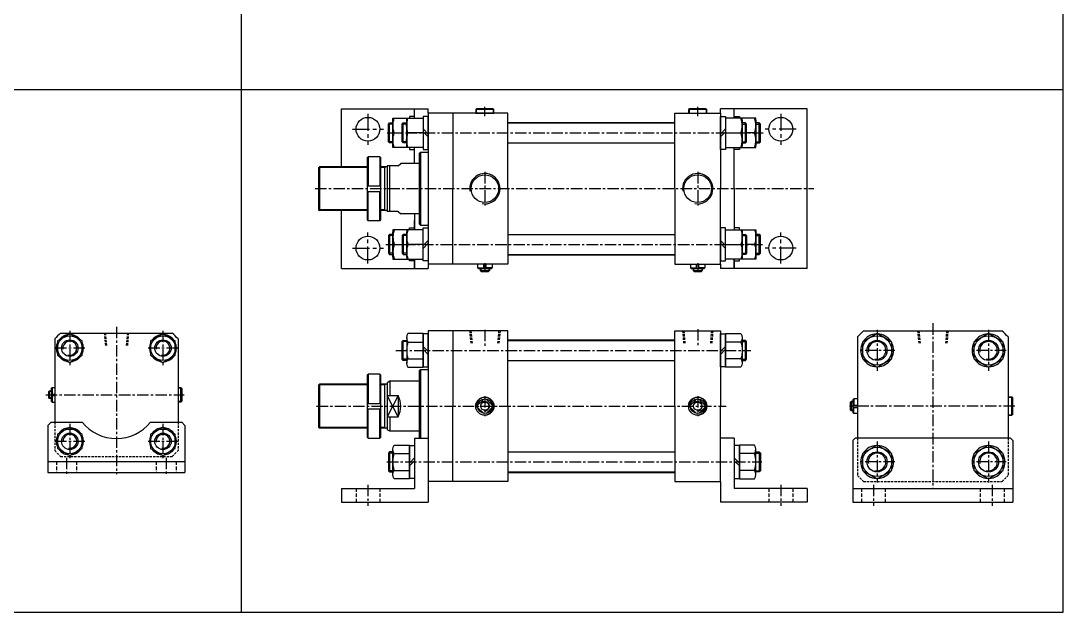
# Model space of a CAD drawing. Extents: x -819 to 29893, y -8942 to 3630.
# Drawn here: x 3336 to 4477, y 2336 to 2983 of the extents above; entities that cross this region are included whole.
import ezdxf

# ---------------------------------------------------------------- set-up
doc = ezdxf.new("R2010")
doc.units = 0
doc.header["$LTSCALE"] = 10
doc.header["$MEASUREMENT"] = 0
for name, pattern in [('CENTER', [2, 1.25, -0.25, 0.25, -0.25]), ('CENTERX2', [4, 2.5, -0.5, 0.5, -0.5]), ('HIDDEN', [0.375, 0.25, -0.125]), ('HIDDENX2', [0.75, 0.5, -0.25])]:
    doc.linetypes.add(name, pattern=pattern)
doc.layers.get('0').update_dxf_attribs({"linetype": 'CONTINUOUS'})
doc.layers.get('DEFPOINTS').update_dxf_attribs({"linetype": 'CONTINUOUS'})
for name, color, linetype in [('CEN', 1, 'CENTERX2'), ('CENTER', 1, 'CENTER'), ('HID', 2, 'HIDDENX2'), ('Line', 7, 'CONTINUOUS'), ('ML', 7, 'CONTINUOUS'), ('THIN', 3, 'CONTINUOUS'), ('중심선', 1, 'CENTER')]:
    doc.layers.add(name, color=color, linetype=linetype)

msp = doc.modelspace()

# ---------------------------------------------------------------- linework, layer by layer
for p, q in [((3577.9, 2336), (3577.9, 3630)), ((4477.3, 2336), (4477.3, 3630)), ((0, 2908), (4477.3, 2908)), ((0, 2336), (4477.3, 2336))]:
    msp.add_line(p, q)
at = {"layer": 'CEN', "linetype": 'CENTER', "ltscale": 1.5}
for p, q in [((3716.2, 2881.4), (3716.2, 2847.4)), ((4168.2, 2881.4), (4168.2, 2847.4)), ((3699.2, 2864.4), (3733.2, 2864.4)), ((4185.2, 2864.4), (4151.2, 2864.4)), ((3716.2, 2717.4), (3716.2, 2751.4)), ((4168.2, 2717.4), (4168.2, 2751.4)), ((3699.2, 2734.4), (3733.2, 2734.4)), ((4185.2, 2734.4), (4151.2, 2734.4))]:
    msp.add_line(p, q, dxfattribs=at)
at = {"layer": 'CEN', "color": 1, "linetype": 'CENTER'}
for p, q in [((3386.3, 2504.9), (3386.3, 2484.9)), ((3495.3, 2504.9), (3495.3, 2484.9)), ((3716.2, 2475.4), (3716.2, 2452.4)), ((4168.2, 2475.4), (4168.2, 2452.4)), ((4269.6, 2475.4), (4269.6, 2452.4)), ((4399.6, 2475.4), (4399.6, 2452.4))]:
    msp.add_line(p, q, dxfattribs=at)
at = {"layer": 'CENTER'}
for p, q in [((3389.8, 2643.9), (3389.8, 2605.9)), ((3491.8, 2643.9), (3491.8, 2605.9)), ((4273.6, 2644.8), (4273.6, 2599.9)), ((4395.6, 2644.8), (4395.6, 2599.9)), ((3406.2, 2624.9), (3373.3, 2624.9)), ((3508.2, 2624.9), (3475.3, 2624.9)), ((4293.1, 2622.4), (4254.1, 2622.4)), ((4415.1, 2622.4), (4376.1, 2622.4)), ((3389.8, 2541.9), (3389.8, 2503.9)), ((3491.8, 2541.9), (3491.8, 2503.9)), ((3406.2, 2522.9), (3373.3, 2522.9)), ((3508.2, 2522.9), (3475.3, 2522.9)), ((4273.6, 2522.8), (4273.6, 2477.9)), ((4395.6, 2522.8), (4395.6, 2477.9)), ((4293.1, 2500.4), (4254.1, 2500.4)), ((4415.1, 2500.4), (4376.1, 2500.4))]:
    msp.add_line(p, q, dxfattribs=at)
at = {"layer": 'DEFPOINTS', "color": 0, "linetype": 'ByBlock'}
msp.add_point((3772.2, 2526.4), dxfattribs=at)
at = {"layer": 'HID', "color": 6, "linetype": 'HIDDEN', "ltscale": 1.5}
for p, q in [((3375.3, 2500.9), (3375.3, 2488.9)), ((3397.3, 2500.9), (3397.3, 2488.9)), ((3484.3, 2500.9), (3484.3, 2488.9)), ((3506.3, 2500.9), (3506.3, 2488.9)), ((3703.2, 2471.4), (3703.2, 2456.4)), ((3729.2, 2471.4), (3729.2, 2456.4)), ((4155.2, 2471.4), (4155.2, 2456.4)), ((4181.2, 2471.4), (4181.2, 2456.4)), ((4256.6, 2471.4), (4256.6, 2456.4)), ((4282.6, 2471.4), (4282.6, 2456.4)), ((4386.6, 2471.4), (4386.6, 2456.4)), ((4412.6, 2471.4), (4412.6, 2456.4))]:
    msp.add_line(p, q, dxfattribs=at)
at = {"layer": 'Line', "color": 6, "linetype": 'HIDDEN'}
for p, q in [((3427.5, 2641.4), (3428.8, 2627.4)), ((3428.7, 2641.4), (3430, 2626.8)), ((3452.8, 2641.4), (3451.6, 2626.8)), ((3454, 2641.4), (3452.8, 2627.4))]:
    msp.add_line(p, q, dxfattribs=at)
at = {"layer": 'ML', "color": 1, "linetype": 'CENTER'}
for p, q in [((3844.2, 2878.6), (3844.2, 2889)), ((4077.2, 2878.6), (4077.2, 2889)), ((3737.2, 2860.4), (4149, 2860.4)), ((3844.2, 2817.7), (3844.2, 2781.1)), ((4077.2, 2817.7), (4077.2, 2781.1)), ((3658.5, 2799.4), (4204.2, 2799.4)), ((3735.6, 2738.4), (4148.8, 2738.4)), ((3844.2, 2717.7), (3844.2, 2708.2)), ((4077.2, 2717.7), (4077.2, 2708.2)), ((3440.8, 2648.2), (3440.8, 2487.1)), ((4334.6, 2652.1), (4334.6, 2470.6)), ((3844.2, 2644.9), (3844.2, 2627.4)), ((4077.2, 2645.6), (4077.2, 2627.4)), ((3746.9, 2622.4), (4135.3, 2622.4)), ((3363.6, 2573.9), (3515, 2573.9)), ((3844.2, 2572.4), (3844.2, 2550.4)), ((4077.2, 2572.4), (4077.2, 2550.4)), ((3660, 2561.4), (4108.3, 2561.4)), ((4252.9, 2561.4), (4243.4, 2561.4)), ((4424.4, 2561.4), (4243.8, 2561.4)), ((3737, 2500.4), (4147.6, 2500.4))]:
    msp.add_line(p, q, dxfattribs=at)
at = {"layer": 'ML'}
for p, q in [((3687.2, 2823.4), (3687.2, 2886.9)), ((3687.2, 2886.9), (3782.2, 2886.9)), ((3767.2, 2876.4), (3767.2, 2886.9)), ((3782.2, 2881.9), (3782.2, 2886.9)), ((3782.2, 2881.9), (3782.2, 2716.9)), ((3809.2, 2881.9), (3782.2, 2881.9)), ((3809.2, 2881.9), (3809.2, 2799.4)), ((3869.2, 2881.9), (3809.2, 2881.9)), ((3835.2, 2886.9), (3834.2, 2885.9)), ((3854.2, 2885.9), (3834.2, 2885.9)), ((3834.2, 2885.9), (3834.2, 2881.9)), ((3834.2, 2881.9), (3854.2, 2881.9)), ((3853.2, 2886.9), (3835.2, 2886.9)), ((3853.2, 2886.9), (3854.2, 2885.9)), ((3854.2, 2881.9), (3854.2, 2885.9)), ((3869.2, 2799.4), (3869.2, 2881.9)), ((4052.2, 2799.4), (4052.2, 2881.9)), ((4052.2, 2881.9), (4102.2, 2881.9)), ((4068.2, 2886.9), (4067.2, 2885.9)), ((4087.2, 2885.9), (4067.2, 2885.9)), ((4067.2, 2885.9), (4067.2, 2881.9)), ((4067.2, 2881.9), (4087.2, 2881.9)), ((4086.2, 2886.9), (4068.2, 2886.9)), ((4086.2, 2886.9), (4087.2, 2885.9)), ((4087.2, 2881.9), (4087.2, 2885.9)), ((4197.2, 2886.9), (4102.2, 2886.9)), ((4102.2, 2881.9), (4102.2, 2886.9)), ((4102.2, 2881.9), (4102.2, 2799.4)), ((4117.2, 2876.4), (4117.2, 2886.9)), ((4197.2, 2799.4), (4197.2, 2886.9)), ((3739.9, 2849.4), (3739.9, 2871.4)), ((3743.6, 2874.2), (3743.6, 2846.5)), ((3754.9, 2849.4), (3754.9, 2871.4)), ((3758.6, 2874.2), (3758.6, 2846.5)), ((3776.6, 2864.8), (3782.2, 2859.2)), ((4107.8, 2864.8), (4102.2, 2859.2)), ((4125.8, 2874.2), (4125.8, 2846.5)), ((4129.4, 2849.4), (4129.4, 2871.4)), ((4140.8, 2874.2), (4140.8, 2846.5)), ((4144.4, 2849.4), (4144.4, 2871.4)), ((3745, 2860.4), (3753.6, 2860.4)), ((3776.6, 2860.4), (3760, 2860.4)), ((3776.6, 2861.6), (3782.2, 2856)), ((4107.8, 2861.6), (4102.2, 2856)), ((4107.8, 2860.4), (4124.4, 2860.4)), ((4139.4, 2860.4), (4130.8, 2860.4)), ((3767.2, 2826.9), (3767.2, 2844.4)), ((4117.2, 2799.4), (4117.2, 2844.4)), ((3715.3, 2833.4), (3716.3, 2834.4)), ((3715.3, 2833.4), (3715.3, 2765.4)), ((3716.3, 2834.4), (3716.3, 2802.4)), ((3729.3, 2834.4), (3716.3, 2834.4)), ((3729.3, 2834.4), (3729.3, 2802.4)), ((3729.3, 2834.4), (3730.3, 2833.4)), ((3730.3, 2765.4), (3730.3, 2833.4)), ((3772.2, 2837.9), (3773.7, 2839.4)), ((3772.2, 2837.9), (3772.2, 2760.9)), ((3773.7, 2839.4), (3773.7, 2759.4)), ((3662.2, 2822.4), (3663.2, 2823.4)), ((3662.2, 2822.4), (3662.2, 2776.4)), ((3663.2, 2823.4), (3663.2, 2775.4)), ((3734.2, 2823.4), (3734.2, 2775.4)), ((3737.2, 2824.4), (3737.2, 2774.4)), ((3740.2, 2774.4), (3740.2, 2824.4)), ((3749.2, 2824.4), (3752.2, 2826.9)), ((3715.3, 2802.4), (3730.3, 2802.4)), ((3715.3, 2796.4), (3730.3, 2796.4)), ((3716.3, 2764.4), (3716.3, 2796.4)), ((3729.3, 2764.4), (3729.3, 2796.4)), ((3809.2, 2716.9), (3809.2, 2799.4)), ((3869.2, 2799.4), (3869.2, 2716.9)), ((4052.2, 2799.4), (4052.2, 2716.9)), ((4102.2, 2716.9), (4102.2, 2799.4)), ((4117.2, 2799.4), (4117.2, 2754.4)), ((4197.2, 2711.9), (4197.2, 2799.4)), ((3662.2, 2776.4), (3663.2, 2775.4)), ((3687.2, 2711.9), (3687.2, 2775.4)), ((3749.2, 2774.4), (3752.2, 2771.9)), ((3715.3, 2765.4), (3716.3, 2764.4)), ((3716.3, 2764.4), (3729.3, 2764.4)), ((3729.3, 2764.4), (3730.3, 2765.4)), ((3767.2, 2771.9), (3767.2, 2754.4)), ((3767.2, 2754.4), (3767.2, 2764.4)), ((3743.6, 2724.5), (3743.6, 2752.2)), ((3758.6, 2724.5), (3758.6, 2752.2)), ((3772.2, 2760.9), (3773.7, 2759.4)), ((4125.8, 2724.5), (4125.8, 2752.2)), ((4140.8, 2724.5), (4140.8, 2752.2)), ((3739.9, 2749.4), (3739.9, 2727.4)), ((3754.9, 2749.4), (3754.9, 2727.4)), ((3776.6, 2737.2), (3782.2, 2742.8)), ((3776.6, 2734), (3782.2, 2739.6)), ((4107.8, 2737.2), (4102.2, 2742.8)), ((4107.8, 2734), (4102.2, 2739.6)), ((4129.4, 2749.4), (4129.4, 2727.4)), ((4144.4, 2749.4), (4144.4, 2727.4)), ((4144.4, 2727.4), (4144.4, 2749.4)), ((3745, 2738.4), (3753.6, 2738.4)), ((3776.6, 2738.4), (3760, 2738.4)), ((4107.8, 2738.4), (4124.4, 2738.4)), ((4139.4, 2738.4), (4130.8, 2738.4)), ((3767.2, 2711.9), (3767.2, 2722.4)), ((3767.2, 2722.4), (3767.2, 2711.9)), ((3809.2, 2716.9), (3782.2, 2716.9)), ((3782.2, 2716.9), (3782.2, 2711.9)), ((3869.2, 2716.9), (3809.2, 2716.9)), ((3836.2, 2716.9), (3836.2, 2712.9)), ((3842.9, 2711.9), (3842.9, 2716.9)), ((3845.5, 2711.9), (3845.5, 2716.9)), ((3852.2, 2716.9), (3852.2, 2712.9)), ((4052.2, 2716.9), (4102.2, 2716.9)), ((4069.2, 2716.9), (4069.2, 2712.9)), ((4075.9, 2711.9), (4075.9, 2716.9)), ((4078.5, 2711.9), (4078.5, 2716.9)), ((4085.2, 2716.9), (4085.2, 2712.9)), ((4102.2, 2716.9), (4102.2, 2711.9)), ((4117.2, 2722.4), (4117.2, 2711.9)), ((4117.2, 2711.9), (4117.2, 2722.4)), ((3687.2, 2711.9), (3782.2, 2711.9)), ((3837.2, 2711.9), (3836.2, 2712.9)), ((3836.2, 2712.9), (3842.9, 2712.9)), ((3837.2, 2711.9), (3851.2, 2711.9)), ((3839.2, 2711.9), (3839.2, 2709.9)), ((3840.2, 2708.9), (3839.2, 2709.9)), ((3839.2, 2709.9), (3849.2, 2709.9)), ((3840.2, 2708.9), (3848.2, 2708.9)), ((3852.2, 2712.9), (3845.5, 2712.9)), ((3848.2, 2708.9), (3849.2, 2709.9)), ((3849.2, 2711.9), (3849.2, 2709.9)), ((3851.2, 2711.9), (3852.2, 2712.9)), ((4069.2, 2712.9), (4075.9, 2712.9)), ((4070.2, 2711.9), (4069.2, 2712.9)), ((4070.2, 2711.9), (4084.2, 2711.9)), ((4072.2, 2711.9), (4072.2, 2709.9)), ((4072.2, 2709.9), (4082.2, 2709.9)), ((4073.2, 2708.9), (4072.2, 2709.9)), ((4073.2, 2708.9), (4081.2, 2708.9)), ((4085.2, 2712.9), (4078.5, 2712.9)), ((4081.2, 2708.9), (4082.2, 2709.9)), ((4082.2, 2711.9), (4082.2, 2709.9)), ((4084.2, 2711.9), (4085.2, 2712.9)), ((4197.2, 2711.9), (4102.2, 2711.9)), ((3379.7, 2641.4), (3501.8, 2641.4)), ((3758.6, 2636.2), (3758.6, 2608.5)), ((3809.2, 2643.9), (3782.2, 2643.9)), ((3782.2, 2643.9), (3782.2, 2478.9)), ((3869.2, 2643.9), (3809.2, 2643.9)), ((3809.2, 2643.9), (3809.2, 2561.4)), ((3869.2, 2561.4), (3869.2, 2643.9)), ((4052.2, 2643.9), (4102.2, 2643.9)), ((4052.2, 2561.4), (4052.2, 2643.9)), ((4102.2, 2643.9), (4102.2, 2561.4)), ((4125.8, 2636.2), (4125.8, 2608.5)), ((4252.1, 2637.1), (4252.1, 2526.4)), ((4258.8, 2643.9), (4410.3, 2643.9)), ((4417.1, 2637.1), (4417.1, 2526.4)), ((3373.3, 2634.9), (3373.3, 2543.9)), ((3508.3, 2634.9), (3508.3, 2543.9)), ((3754.9, 2611.4), (3754.9, 2633.4)), ((3760, 2631.6), (3776.6, 2631.6)), ((3776.6, 2626.7), (3782.2, 2621.1)), ((4107.8, 2626.7), (4102.2, 2621.1)), ((4124.4, 2631.6), (4107.8, 2631.6)), ((4129.4, 2611.4), (4129.4, 2633.4)), ((3776.6, 2623.6), (3782.2, 2618)), ((4107.8, 2623.6), (4102.2, 2618)), ((3760, 2613.1), (3776.6, 2613.1)), ((4124.4, 2613.1), (4107.8, 2613.1)), ((3715.3, 2595.4), (3716.3, 2596.4)), ((3715.3, 2595.4), (3715.3, 2527.4)), ((3716.3, 2596.4), (3716.3, 2564.4)), ((3729.3, 2596.4), (3716.3, 2596.4)), ((3729.3, 2596.4), (3729.3, 2564.4)), ((3729.3, 2596.4), (3730.3, 2595.4)), ((3730.3, 2527.4), (3730.3, 2595.4)), ((3772.2, 2599.9), (3773.7, 2601.4)), ((3772.2, 2599.9), (3772.2, 2526.4)), ((3773.7, 2601.4), (3773.7, 2526.4)), ((3369.3, 2580.9), (3370.3, 2581.9)), ((3369.3, 2580.9), (3369.3, 2566.9)), ((3370.3, 2581.9), (3373.3, 2581.9)), ((3370.3, 2581.9), (3370.3, 2574.7)), ((3508.3, 2581.9), (3511.3, 2581.9)), ((3511.3, 2565.9), (3511.3, 2581.9)), ((3511.3, 2581.9), (3512.3, 2580.9)), ((3512.3, 2580.9), (3512.3, 2566.9)), ((3662.2, 2584.4), (3663.2, 2585.4)), ((3662.2, 2584.4), (3662.2, 2538.4)), ((3663.2, 2585.4), (3663.2, 2537.4)), ((3734.2, 2585.4), (3734.2, 2537.4)), ((3740.2, 2588.9), (3737.2, 2587.1)), ((3737.2, 2587.1), (3737.2, 2535.6)), ((3740.2, 2588.9), (3740.2, 2572.9)), ((3366.3, 2576.9), (3367.3, 2577.9)), ((3366.3, 2576.9), (3366.3, 2570.9)), ((3366.3, 2570.9), (3367.3, 2569.9)), ((3369.3, 2577.9), (3367.3, 2577.9)), ((3367.3, 2577.9), (3367.3, 2569.9)), ((3369.3, 2569.9), (3367.3, 2569.9)), ((3369.3, 2574.7), (3373.3, 2574.7)), ((3369.3, 2573.1), (3373.3, 2573.1)), ((3370.3, 2573.1), (3370.3, 2565.9)), ((3737.2, 2572.9), (3749.2, 2572.9)), ((3749.2, 2572.9), (3749.2, 2549.8)), ((3842.9, 2569.2), (3836.3, 2562.6)), ((3845.5, 2569.2), (3852.1, 2562.6)), ((4075.9, 2569.2), (4069.3, 2562.6)), ((4078.5, 2569.2), (4085.1, 2562.6)), ((4247.1, 2568.4), (4248.1, 2569.4)), ((4247.1, 2568.4), (4247.1, 2554.4)), ((4252.1, 2569.4), (4248.1, 2569.4)), ((4248.1, 2569.4), (4248.1, 2562.6)), ((4421.1, 2571.4), (4417.1, 2571.4)), ((4417.1, 2571.4), (4417.1, 2551.4)), ((4422.1, 2570.4), (4421.1, 2571.4)), ((4421.1, 2551.4), (4421.1, 2571.4)), ((4422.1, 2552.4), (4422.1, 2570.4)), ((3369.3, 2566.9), (3370.3, 2565.9)), ((3370.3, 2565.9), (3373.3, 2565.9)), ((3511.3, 2565.9), (3508.3, 2565.9)), ((3512.3, 2566.9), (3511.3, 2565.9)), ((3715.3, 2564.4), (3730.3, 2564.4)), ((3715.3, 2558.4), (3730.3, 2558.4)), ((3716.3, 2526.4), (3716.3, 2558.4)), ((3729.3, 2526.4), (3729.3, 2558.4)), ((3809.2, 2478.9), (3809.2, 2561.4)), ((3836.3, 2560.1), (3842.9, 2553.5)), ((3852.1, 2560.1), (3845.5, 2553.5)), ((3869.2, 2561.4), (3869.2, 2478.9)), ((4052.2, 2561.4), (4052.2, 2478.9)), ((4069.3, 2560.1), (4075.9, 2553.5)), ((4085.1, 2560.1), (4078.5, 2553.5)), ((4102.2, 2478.9), (4102.2, 2561.4)), ((4244.1, 2565.4), (4245.1, 2566.4)), ((4244.1, 2565.4), (4244.1, 2557.4)), ((4244.1, 2557.4), (4245.1, 2556.4)), ((4245.1, 2566.4), (4245.1, 2556.4)), ((4247.1, 2566.4), (4245.1, 2566.4)), ((4247.1, 2556.4), (4245.1, 2556.4)), ((4247.1, 2562.6), (4252.1, 2562.6)), ((4247.1, 2560.1), (4252.1, 2560.1)), ((4248.1, 2553.4), (4248.1, 2560.1)), ((3737.2, 2549.8), (3749.2, 2549.8)), ((3740.2, 2549.8), (3740.2, 2533.9)), ((4247.1, 2554.4), (4248.1, 2553.4)), ((4252.1, 2553.4), (4248.1, 2553.4)), ((4417.1, 2551.4), (4421.1, 2551.4)), ((4422.1, 2552.4), (4421.1, 2551.4)), ((3369.3, 2543.9), (3365.8, 2540.4)), ((3365.8, 2540.4), (3365.8, 2488.9)), ((3369.3, 2543.9), (3403.3, 2543.9)), ((3478.2, 2543.9), (3512.3, 2543.9)), ((3512.3, 2543.9), (3515.8, 2540.4)), ((3515.8, 2540.4), (3515.8, 2488.9)), ((3662.2, 2538.4), (3663.2, 2537.4)), ((3740.2, 2533.9), (3737.2, 2535.6)), ((3715.3, 2527.4), (3716.3, 2526.4)), ((3716.3, 2526.4), (3729.3, 2526.4)), ((3729.3, 2526.4), (3730.3, 2527.4)), ((3767.2, 2526.4), (3767.2, 2471.4)), ((3767.2, 2526.4), (3782.2, 2526.4)), ((4117.2, 2526.4), (4102.2, 2526.4)), ((4117.2, 2526.4), (4117.2, 2471.4)), ((4249.6, 2526.4), (4247.1, 2523.9)), ((4247.1, 2523.9), (4247.1, 2456.4)), ((4419.6, 2526.4), (4249.6, 2526.4)), ((4419.6, 2526.4), (4422.1, 2523.9)), ((4422.1, 2523.9), (4422.1, 2456.4)), ((3739.9, 2511.4), (3739.9, 2489.4)), ((3743.6, 2486.5), (3743.6, 2514.2)), ((4140.8, 2486.5), (4140.8, 2514.2)), ((4144.4, 2511.4), (4144.4, 2489.4)), ((3365.8, 2500.9), (3515.8, 2500.9)), ((3745, 2509.6), (3761.6, 2509.6)), ((3761.6, 2499.1), (3767.2, 2504.7)), ((3761.6, 2496), (3767.2, 2501.6)), ((4122.8, 2499.1), (4117.2, 2504.7)), ((4122.8, 2496), (4117.2, 2501.6)), ((4139.4, 2509.6), (4122.8, 2509.6)), ((3365.8, 2488.9), (3515.8, 2488.9)), ((3745, 2491.1), (3761.6, 2491.1)), ((4139.4, 2491.1), (4122.8, 2491.1)), ((3809.2, 2478.9), (3782.2, 2478.9)), ((3782.2, 2478.9), (3782.2, 2456.4)), ((3869.2, 2478.9), (3809.2, 2478.9)), ((4052.2, 2478.9), (4102.2, 2478.9)), ((4102.2, 2478.9), (4102.2, 2456.4)), ((3687.2, 2471.4), (3687.2, 2456.4)), ((3687.2, 2471.4), (3767.2, 2471.4)), ((4197.2, 2471.4), (4117.2, 2471.4)), ((4197.2, 2471.4), (4197.2, 2456.4)), ((4247.1, 2471.4), (4422.1, 2471.4)), ((3687.2, 2456.4), (3782.2, 2456.4)), ((4197.2, 2456.4), (4102.2, 2456.4)), ((4247.1, 2456.4), (4422.1, 2456.4))]:
    msp.add_line(p, q, dxfattribs=at)
at = {"layer": 'ML', "color": 2}
for p, q in [((3834.7, 2886.4), (3834.7, 2881.9)), ((3853.7, 2881.9), (3853.7, 2886.4)), ((4067.7, 2886.4), (4067.7, 2881.9)), ((4086.7, 2881.9), (4086.7, 2886.4)), ((3734.2, 2822.6), (3735.5, 2823.4)), ((3734.2, 2776.1), (3735.5, 2775.4)), ((3839.7, 2711.9), (3839.7, 2709.4)), ((3848.7, 2711.9), (3848.7, 2709.4)), ((4072.7, 2711.9), (4072.7, 2709.4)), ((4081.7, 2711.9), (4081.7, 2709.4)), ((3508.3, 2581.4), (3511.8, 2581.4)), ((3734.2, 2584.6), (3735.5, 2585.4)), ((3369.3, 2577.4), (3366.8, 2577.4)), ((3369.3, 2570.4), (3366.8, 2570.4)), ((3749.2, 2549.8), (3737.2, 2572.9)), ((3749.2, 2572.9), (3737.2, 2549.8)), ((4421.6, 2570.9), (4417.1, 2570.9)), ((3511.8, 2566.4), (3508.3, 2566.4)), ((4247.1, 2565.9), (4244.6, 2565.9)), ((4247.1, 2556.9), (4244.6, 2556.9)), ((4417.1, 2551.9), (4421.6, 2551.9)), ((3734.2, 2538.1), (3735.5, 2537.4))]:
    msp.add_line(p, q, dxfattribs=at)
at = {"layer": 'ML', "color": 7, "linetype": 'Continuous'}
for p, q in [((3869.2, 2871.9), (4052.2, 2871.9)), ((3869.2, 2871.4), (4052.2, 2871.4)), ((3869.2, 2849.4), (4052.2, 2849.4)), ((3773.7, 2839.4), (3782.2, 2839.4)), ((3773.7, 2759.4), (3782.2, 2759.4)), ((3869.2, 2749.4), (4052.2, 2749.4)), ((3869.2, 2727.4), (4052.2, 2727.4)), ((3869.2, 2726.9), (4052.2, 2726.9)), ((3869.2, 2633.9), (4052.2, 2633.9)), ((3869.2, 2633.4), (4052.2, 2633.4)), ((3869.2, 2611.4), (4052.2, 2611.4)), ((3773.7, 2601.4), (3782.2, 2601.4)), ((3869.2, 2511.4), (4052.2, 2511.4)), ((3869.2, 2489.4), (4052.2, 2489.4)), ((3869.2, 2488.9), (4052.2, 2488.9))]:
    msp.add_line(p, q, dxfattribs=at)
at = {"layer": 'ML', "color": 6, "linetype": 'HIDDEN'}
for p, q in [((3827.6, 2643.9), (3828.8, 2629.9)), ((3829, 2643.9), (3830.3, 2629.9)), ((3859.3, 2643.9), (3858.1, 2629.9)), ((3860.8, 2643.9), (3859.6, 2629.9)), ((4060.6, 2643.9), (4061.8, 2629.9)), ((4062, 2643.9), (4063.3, 2629.9)), ((4092.3, 2643.9), (4091.1, 2629.9)), ((4093.8, 2643.9), (4092.6, 2629.9)), ((4318, 2643.9), (4319.2, 2629.9)), ((4319.4, 2643.9), (4320.7, 2629.9)), ((4349.7, 2643.9), (4348.5, 2629.9)), ((4351.2, 2643.9), (4350, 2629.9)), ((3373.3, 2543.9), (3373.3, 2512.9)), ((3508.3, 2543.9), (3508.3, 2512.9)), ((4252.1, 2526.4), (4252.1, 2485.6)), ((4417.1, 2526.4), (4417.1, 2485.6)), ((3379.7, 2506.4), (3501.8, 2506.4)), ((4258.8, 2478.9), (4410.3, 2478.9))]:
    msp.add_line(p, q, dxfattribs=at)
at = {"layer": 'ML'}
for points in [[(3745, 2844.4, -0.178633), (3745, 2860.4, -0.178633), (3745, 2876.4)], [(3760, 2844.4, -0.178633), (3760, 2860.4, -0.178633), (3760, 2876.4)], [(4124.4, 2844.4, 0.178633), (4124.4, 2860.4, 0.178633), (4124.4, 2876.4)], [(4139.4, 2844.4, 0.178633), (4139.4, 2860.4, 0.178633), (4139.4, 2876.4)], [(3745, 2754.4, 0.178633), (3745, 2738.4, 0.178633), (3745, 2722.4)], [(3760, 2754.4, 0.178633), (3760, 2738.4, 0.178633), (3760, 2722.4)], [(4124.4, 2754.4, -0.178633), (4124.4, 2738.4, -0.178633), (4124.4, 2722.4)], [(4139.4, 2754.4, -0.178633), (4139.4, 2738.4, -0.178633), (4139.4, 2722.4)], [(3776.6, 2640.8), (3760, 2640.8, 0.309401), (3760, 2631.6, 0.154701), (3760, 2613.1, 0.309401), (3760, 2603.9), (3776.6, 2603.9), (3776.6, 2640.8)], [(4107.8, 2640.8), (4124.4, 2640.8, -0.309401), (4124.4, 2631.6, -0.154701), (4124.4, 2613.1, -0.309401), (4124.4, 2603.9), (4107.8, 2603.9), (4107.8, 2640.8)], [(3761.6, 2481.9), (3745, 2481.9, -0.309401), (3745, 2491.1, -0.154701), (3745, 2509.6, -0.309401), (3745, 2518.8), (3761.6, 2518.8), (3761.6, 2481.9)], [(4122.8, 2481.9), (4139.4, 2481.9, 0.309401), (4139.4, 2491.1, 0.154701), (4139.4, 2509.6, 0.309401), (4139.4, 2518.8), (4122.8, 2518.8), (4122.8, 2481.9)]]:
    msp.add_lwpolyline(points, format="xyb", dxfattribs=at)
for points in [[(3761.6, 2844.4), (3743.6, 2844.4), (3743.6, 2876.4), (3761.6, 2876.4)], [(3767.2, 2876.4), (3767.2, 2878.4), (3761.6, 2878.4), (3761.6, 2876.4)], [(3782.2, 2842.3), (3782.2, 2878.4), (3776.6, 2878.4), (3776.6, 2842.3), (3782.2, 2842.3)], [(4102.2, 2842.3), (4102.2, 2878.4), (4107.8, 2878.4), (4107.8, 2842.3), (4102.2, 2842.3)], [(4117.2, 2876.4), (4117.2, 2878.4), (4122.8, 2878.4), (4122.8, 2876.4)], [(4122.8, 2844.4), (4140.8, 2844.4), (4140.8, 2876.4), (4122.8, 2876.4)], [(3743.6, 2849.4), (3739.9, 2849.4), (3738.6, 2850.7), (3738.6, 2870), (3739.9, 2871.4), (3743.6, 2871.4)], [(3758.6, 2849.4), (3754.9, 2849.4), (3753.6, 2850.7), (3753.6, 2870), (3754.9, 2871.4), (3758.6, 2871.4)], [(4125.8, 2849.4), (4129.4, 2849.4), (4130.8, 2850.7), (4130.8, 2870), (4129.4, 2871.4), (4125.8, 2871.4)], [(4140.8, 2849.4), (4144.4, 2849.4), (4145.8, 2850.7), (4145.8, 2870), (4144.4, 2871.4), (4140.8, 2871.4)], [(3761.6, 2844.4), (3761.6, 2842.3), (3767.2, 2842.3)], [(3767.2, 2842.3), (3767.2, 2844.4)], [(4117.2, 2842.3), (4117.2, 2844.4)], [(4122.8, 2844.4), (4122.8, 2842.3), (4117.2, 2842.3)], [(3761.6, 2754.4), (3743.6, 2754.4), (3743.6, 2722.4), (3761.6, 2722.4)], [(3761.6, 2754.4), (3761.6, 2756.4), (3767.2, 2756.4)], [(3767.2, 2756.4), (3767.2, 2754.4)], [(3782.2, 2756.4), (3782.2, 2720.3), (3776.6, 2720.3), (3776.6, 2756.4), (3782.2, 2756.4)], [(4102.2, 2756.4), (4102.2, 2720.3), (4107.8, 2720.3), (4107.8, 2756.4), (4102.2, 2756.4)], [(4117.2, 2756.4), (4117.2, 2754.4)], [(4122.8, 2754.4), (4122.8, 2756.4), (4117.2, 2756.4)], [(4122.8, 2754.4), (4140.8, 2754.4), (4140.8, 2722.4), (4122.8, 2722.4)], [(3743.6, 2749.4), (3739.9, 2749.4), (3738.6, 2748), (3738.6, 2728.7), (3739.9, 2727.4), (3743.6, 2727.4)], [(3758.6, 2749.4), (3754.9, 2749.4), (3753.6, 2748), (3753.6, 2728.7), (3754.9, 2727.4), (3758.6, 2727.4)], [(4125.8, 2749.4), (4129.4, 2749.4), (4130.8, 2748), (4130.8, 2728.7), (4129.4, 2727.4), (4125.8, 2727.4)], [(4140.8, 2727.4), (4144.4, 2727.4), (4145.8, 2728.7), (4145.8, 2748), (4144.4, 2749.4), (4140.8, 2749.4)], [(3767.2, 2722.4), (3767.2, 2720.3), (3761.6, 2720.3), (3761.6, 2722.4)], [(4117.2, 2722.4), (4117.2, 2720.3), (4122.8, 2720.3), (4122.8, 2722.4)], [(3376.3, 2632.7), (3376.3, 2617.1), (3389.8, 2609.3), (3403.3, 2617.1), (3403.3, 2632.7), (3389.8, 2640.5), (3376.3, 2632.7)], [(3478.3, 2632.7), (3478.3, 2617.1), (3491.8, 2609.3), (3505.3, 2617.1), (3505.3, 2632.7), (3491.8, 2640.5), (3478.3, 2632.7)], [(3782.2, 2604.3), (3782.2, 2640.4), (3776.6, 2640.4), (3776.6, 2604.3), (3782.2, 2604.3)], [(4102.2, 2604.3), (4102.2, 2640.4), (4107.8, 2640.4), (4107.8, 2604.3), (4102.2, 2604.3)], [(4257.6, 2631.6), (4257.6, 2613.1), (4273.6, 2603.9), (4289.6, 2613.1), (4289.6, 2631.6), (4273.6, 2640.8), (4257.6, 2631.6)], [(4379.6, 2631.6), (4379.6, 2613.1), (4395.6, 2603.9), (4411.6, 2613.1), (4411.6, 2631.6), (4395.6, 2640.8), (4379.6, 2631.6)], [(3758.6, 2611.4), (3754.9, 2611.4), (3753.6, 2612.7), (3753.6, 2632), (3754.9, 2633.4), (3758.6, 2633.4)], [(4125.8, 2611.4), (4129.4, 2611.4), (4130.8, 2612.7), (4130.8, 2632), (4129.4, 2633.4), (4125.8, 2633.4)], [(3376.3, 2530.7), (3376.3, 2515.1), (3389.8, 2507.3), (3403.3, 2515.1), (3403.3, 2530.7), (3389.8, 2538.5), (3376.3, 2530.7)], [(3478.3, 2530.7), (3478.3, 2515.1), (3491.8, 2507.3), (3505.3, 2515.1), (3505.3, 2530.7), (3491.8, 2538.5), (3478.3, 2530.7)], [(3743.6, 2511.4), (3739.9, 2511.4), (3738.6, 2510), (3738.6, 2490.7), (3739.9, 2489.4), (3743.6, 2489.4)], [(3767.2, 2518.4), (3767.2, 2482.3), (3761.6, 2482.3), (3761.6, 2518.4), (3767.2, 2518.4)], [(4117.2, 2518.4), (4117.2, 2482.3), (4122.8, 2482.3), (4122.8, 2518.4), (4117.2, 2518.4)], [(4140.8, 2511.4), (4144.4, 2511.4), (4145.8, 2510), (4145.8, 2490.7), (4144.4, 2489.4), (4140.8, 2489.4)], [(4257.6, 2509.6), (4257.6, 2491.1), (4273.6, 2481.9), (4289.6, 2491.1), (4289.6, 2509.6), (4273.6, 2518.8), (4257.6, 2509.6)], [(4379.6, 2509.6), (4379.6, 2491.1), (4395.6, 2481.9), (4411.6, 2491.1), (4411.6, 2509.6), (4395.6, 2518.8), (4379.6, 2509.6)]]:
    msp.add_lwpolyline(points, dxfattribs=at)
for points in [[(3776.6, 2844.4), (3758.6, 2844.4), (3758.6, 2876.4), (3776.6, 2876.4)], [(4107.8, 2844.4), (4125.8, 2844.4), (4125.8, 2876.4), (4107.8, 2876.4)], [(3776.6, 2754.4), (3758.6, 2754.4), (3758.6, 2722.4), (3776.6, 2722.4)], [(4107.8, 2754.4), (4125.8, 2754.4), (4125.8, 2722.4), (4107.8, 2722.4)]]:
    msp.add_lwpolyline(points, close=True, dxfattribs=at)
for centre, radius in [((3716.2, 2864.4), 13), ((4168.2, 2864.4), 13), ((3844.2, 2799.4), 15.1), ((4077.2, 2799.4), 15.1), ((3716.2, 2734.4), 13), ((4168.2, 2734.4), 13), ((3389.8, 2624.9), 13.5), ((3491.8, 2624.9), 13.5), ((4273.6, 2622.4), 16), ((4395.6, 2622.4), 16), ((3389.8, 2624.9), 9), ((3491.8, 2624.9), 9), ((4273.6, 2622.4), 11), ((4395.6, 2622.4), 11), ((3844.2, 2561.4), 10), ((3844.2, 2561.4), 8), ((4077.2, 2561.4), 10), ((4077.2, 2561.4), 8), ((3844.2, 2561.4), 4.5), ((4077.2, 2561.4), 4.5), ((3389.8, 2522.9), 13.5), ((3491.8, 2522.9), 13.5), ((3389.8, 2522.9), 9), ((3491.8, 2522.9), 9), ((4273.6, 2500.4), 16), ((4273.6, 2500.4), 11), ((4395.6, 2500.4), 16), ((4395.6, 2500.4), 11)]:
    msp.add_circle(centre, radius, dxfattribs=at)
at = {"layer": 'ML', "color": 2}
for centre, radius, start, end in [((3844.2, 2799.4), 16.6, 259.7841, 189.9064), ((4077.2, 2799.4), 16.6, 259.7841, 189.9064), ((3389.8, 2624.9), 7.65, 253.4289, 188.4335), ((3491.8, 2624.9), 7.65, 257.9502, 188.5885), ((4273.6, 2622.4), 9.65, 254.5871, 191.1), ((4395.6, 2622.4), 9.65, 254.5871, 191.1), ((3844.2, 2561.4), 9.5, 261.4114, 188.1478), ((4077.2, 2561.4), 9.5, 261.4114, 188.1478), ((3844.2, 2561.4), 5, 257.904, 186.2569), ((4077.2, 2561.4), 5, 257.904, 186.2569), ((3389.8, 2522.9), 7.65, 260.2769, 183.9584), ((3491.8, 2522.9), 7.65, 261.0686, 187.6888), ((4273.6, 2500.4), 9.65, 254.5871, 191.1), ((4395.6, 2500.4), 9.65, 254.5871, 191.1)]:
    msp.add_arc(centre, radius, start, end, dxfattribs=at)
at = {"layer": 'ML'}
for centre, radius, start, end in [((3440.8, 2573.9), 91, 132.1186, 137.8814), ((3389.8, 2624.9), 14.8, 95.8059, 144.1941), ((3389.8, 2624.9), 14.8, 35.8059, 84.1941), ((3491.8, 2624.9), 14.8, 95.8059, 144.1941), ((3491.8, 2624.9), 14.8, 35.8059, 84.1941), ((3440.8, 2573.9), 91, 42.1186, 47.8814), ((4334.6, 2561.4), 112, 132.5568, 137.4432), ((4273.6, 2622.4), 18, 92.4276, 147.5724), ((4273.6, 2622.4), 18, 32.4276, 87.5724), ((4395.6, 2622.4), 18, 92.4276, 147.5724), ((4395.6, 2622.4), 18, 32.4276, 87.5724), ((4334.6, 2561.4), 112, 42.5568, 47.4432), ((3389.8, 2624.9), 14.8, 155.8059, 204.1941), ((3389.8, 2624.9), 14.8, 335.8059, 24.1941), ((3491.8, 2624.9), 14.8, 155.8059, 204.1941), ((3491.8, 2624.9), 14.8, 335.8059, 24.1941), ((4273.6, 2622.4), 18, 152.4276, 207.5724), ((4273.6, 2622.4), 18, 332.4276, 27.5724), ((4395.6, 2622.4), 18, 152.4276, 207.5724), ((4395.6, 2622.4), 18, 332.4276, 27.5724), ((3389.8, 2624.9), 14.8, 215.8059, 264.1941), ((3389.8, 2624.9), 14.8, 275.8059, 324.1941), ((3491.8, 2624.9), 14.8, 215.8059, 264.1941), ((3491.8, 2624.9), 14.8, 275.8059, 324.1941), ((4273.6, 2622.4), 18, 212.4276, 267.5724), ((4273.6, 2622.4), 18, 272.4276, 327.5724), ((4395.6, 2622.4), 18, 212.4276, 267.5724), ((4395.6, 2622.4), 18, 272.4276, 327.5724), ((3728.4, 2561.4), 23.7, 330.8896, 29.1104), ((3389.8, 2522.9), 14.8, 95.8059, 144.1941), ((3389.8, 2522.9), 14.8, 35.8059, 84.1941), ((3440.8, 2573.9), 48, 218.6822, 321.3178), ((3491.8, 2522.9), 14.8, 95.8059, 144.1941), ((3491.8, 2522.9), 14.8, 35.8059, 84.1941), ((3389.8, 2522.9), 14.8, 155.8059, 204.1941), ((3389.8, 2522.9), 14.8, 335.8059, 24.1941), ((3491.8, 2522.9), 14.8, 155.8059, 204.1941), ((3491.8, 2522.9), 14.8, 335.8059, 24.1941), ((3389.8, 2522.9), 14.8, 215.8059, 264.1941), ((3389.8, 2522.9), 14.8, 275.8059, 324.1941), ((3491.8, 2522.9), 14.8, 215.8059, 264.1941), ((3491.8, 2522.9), 14.8, 275.8059, 324.1941), ((4273.6, 2500.4), 18, 92.4276, 147.5724), ((4273.6, 2500.4), 18, 32.4276, 87.5724), ((4395.6, 2500.4), 18, 92.4276, 147.5724), ((4395.6, 2500.4), 18, 32.4276, 87.5724), ((4273.6, 2500.4), 18, 152.4276, 207.5724), ((4273.6, 2500.4), 18, 332.4276, 27.5724), ((4395.6, 2500.4), 18, 152.4276, 207.5724), ((4395.6, 2500.4), 18, 332.4276, 27.5724), ((4273.6, 2500.4), 18, 212.4276, 267.5724), ((4273.6, 2500.4), 18, 272.4276, 327.5724), ((4395.6, 2500.4), 18, 212.4276, 267.5724), ((4395.6, 2500.4), 18, 272.4276, 327.5724)]:
    msp.add_arc(centre, radius, start, end, dxfattribs=at)
at = {"layer": 'ML', "color": 6, "linetype": 'HIDDEN'}
for centre, radius, start, end in [((3440.8, 2573.9), 91, 222.1186, 227.8814), ((3440.8, 2573.9), 91, 312.1186, 317.8814), ((4334.6, 2561.4), 112, 222.5568, 227.4432), ((4334.6, 2561.4), 112, 312.5568, 317.4432)]:
    msp.add_arc(centre, radius, start, end, dxfattribs=at)
at = {"layer": 'THIN', "color": 2}
for p, q in [((3743.6, 2870), (3738.6, 2870)), ((3758.6, 2870), (3753.6, 2870)), ((4125.8, 2870), (4130.8, 2870)), ((4140.8, 2870), (4145.8, 2870)), ((3743.6, 2850.7), (3738.6, 2850.7)), ((3758.6, 2850.7), (3753.6, 2850.7)), ((4125.8, 2850.7), (4130.8, 2850.7)), ((4140.8, 2850.7), (4145.8, 2850.7)), ((3743.6, 2748), (3738.6, 2748)), ((3758.6, 2748), (3753.6, 2748)), ((4125.8, 2748), (4130.8, 2748)), ((4140.8, 2748), (4145.8, 2748)), ((3743.6, 2728.7), (3738.6, 2728.7)), ((3758.6, 2728.7), (3753.6, 2728.7)), ((4125.8, 2728.7), (4130.8, 2728.7)), ((4140.8, 2728.7), (4145.8, 2728.7)), ((3758.6, 2632), (3753.6, 2632)), ((4125.8, 2632), (4130.8, 2632)), ((3758.6, 2612.7), (3753.6, 2612.7)), ((4125.8, 2612.7), (4130.8, 2612.7)), ((3743.6, 2510), (3738.6, 2510)), ((4140.8, 2510), (4145.8, 2510)), ((3743.6, 2490.7), (3738.6, 2490.7)), ((4140.8, 2490.7), (4145.8, 2490.7))]:
    msp.add_line(p, q, dxfattribs=at)
at = {"layer": '중심선', "color": 2, "linetype": 'Continuous'}
for p, q in [((3715.3, 2822.6), (3662.4, 2822.6)), ((3734.2, 2822.6), (3730.3, 2822.6)), ((3715.3, 2776.1), (3662.4, 2776.1)), ((3734.2, 2776.1), (3730.3, 2776.1)), ((3715.3, 2584.6), (3662.4, 2584.6)), ((3734.2, 2584.6), (3730.3, 2584.6)), ((3715.3, 2538.1), (3662.4, 2538.1)), ((3734.2, 2538.1), (3730.3, 2538.1))]:
    msp.add_line(p, q, dxfattribs=at)
at = {"layer": '중심선', "color": 7, "linetype": 'Continuous'}
for p, q in [((3715.3, 2823.4), (3663.2, 2823.4)), ((3737.2, 2823.4), (3730.3, 2823.4)), ((3749.2, 2824.4), (3737.2, 2824.4)), ((3772.2, 2826.9), (3752.2, 2826.9)), ((3715.3, 2775.4), (3663.2, 2775.4)), ((3737.2, 2775.4), (3730.3, 2775.4)), ((3749.2, 2774.4), (3737.2, 2774.4)), ((3772.2, 2771.9), (3752.2, 2771.9)), ((3715.3, 2585.4), (3663.2, 2585.4)), ((3737.2, 2585.4), (3730.3, 2585.4)), ((3772.2, 2588.9), (3740.2, 2588.9)), ((3715.3, 2537.4), (3663.2, 2537.4)), ((3737.2, 2537.4), (3730.3, 2537.4)), ((3772.2, 2533.9), (3740.2, 2533.9))]:
    msp.add_line(p, q, dxfattribs=at)

doc.saveas('drawing.dxf')
